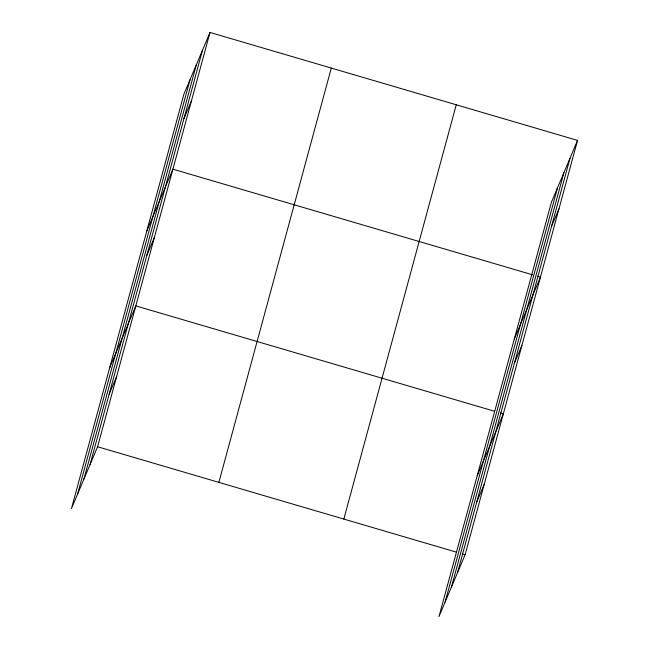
<?xml version="1.0" encoding="UTF-8"?>
<svg xmlns="http://www.w3.org/2000/svg" width="649" height="649" viewBox="0 0 649 649"><rect width="100%" height="100%" fill="white"/><g stroke="black" fill="none" stroke-linecap="round" stroke-linejoin="round"><path stroke-width="0.97" d="M77.596 494.076L190.019 79.77M83.916 479.108L196.339 64.811M90.049 464.587L202.48 50.289M210.008 32.45L183.886 94.292L71.455 508.597L97.585 446.747L210.008 32.45L577.545 140.403L465.114 554.708L438.992 616.55L551.415 202.253L577.545 140.403M218.867 482.377L331.298 68.072M343.832 519.078L456.255 104.781M445.125 602.029L557.548 187.723M451.444 587.061L563.876 172.764M457.577 572.54L570.009 158.242M183.927 118.645L191.463 100.806M146.788 231.012L172.91 169.17L532.74 274.86M146.828 255.365L154.357 237.526M109.681 367.732L135.811 305.89L494.676 411.296M109.162 394.154L116.698 376.323M551.455 226.598L558.992 208.767M514.316 338.965L540.439 277.123L537.55 276.271M514.357 363.318L521.893 345.479M477.218 475.685L503.34 413.843L500.452 412.991M476.691 502.107L484.227 484.276M97.585 446.747L456.45 552.161M462.226 553.857L465.114 554.708"/></g></svg>
